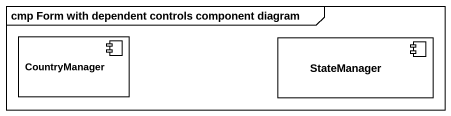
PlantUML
@startuml
mainframe cmp Form with dependent controls component diagram
component CountryManager
component StateManager
@enduml
